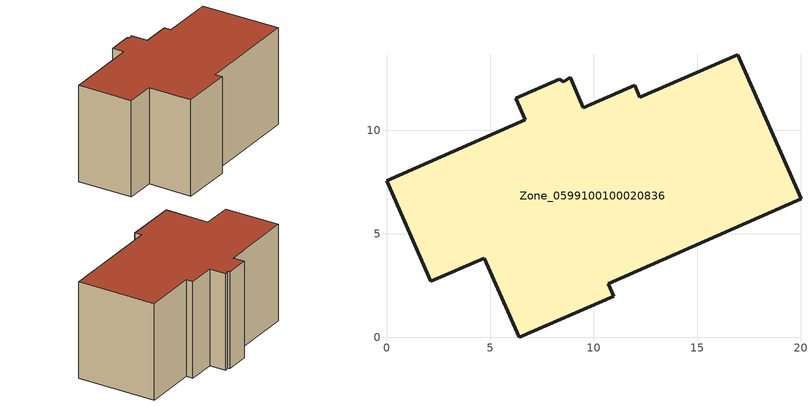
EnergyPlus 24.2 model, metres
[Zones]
Zone_0599100100020836
 floor ground (C_G): 8.33,12.47 8.55,12.35 8.86,12.56 9.5,11.09 11.97,12.17 12.23,11.59 16.95,13.66 20,6.69 10.71,2.6 10.98,1.99 6.41,0 4.72,3.83 2.13,2.71 0,7.57 6.69,10.52 6.24,11.55 z0
 wall outside (C_F): 2.13,2.71 4.72,3.83 6.41,0 10.98,1.99 10.71,2.6 20,6.69 16.95,13.66 12.23,11.59 11.97,12.17 9.5,11.09 8.86,12.56 8.55,12.35 8.33,12.47 6.24,11.55 6.69,10.52 0,7.57 2.13,2.71 z0:9.26
 roof outside (C_R): 8.55,12.35 8.33,12.47 6.24,11.55 6.69,10.52 0,7.57 2.13,2.71 4.72,3.83 6.41,0 10.98,1.99 10.71,2.6 20,6.69 16.95,13.66 12.23,11.59 11.97,12.17 9.5,11.09 8.86,12.56 z9.26
[BUILDING]
Pand.0599100100020836: North Axis=0; Terrain=City; Loads Convergence Tolerance Value=0.04; Temperature Convergence Tolerance Value=0.4; Solar Distribution=FullExterior; Maximum Number of Warmup Days=25; Minimum Number of Warmup Days=1
[Site:Location]
Rotterdam.The.Hague.AP_ZH_NLD Design_Conditions: Latitude=51.96; Longitude=4.45; Time Zone=1; Elevation=-4.5
[SITE:GROUNDTEMPERATURE:BUILDINGSURFACE]
18, 18, 18, 18, 18, 18, 18, 18, 18, 18, 18, 18
[MATERIAL] Thermal Absorptance=0.9; Solar Absorptance=0.7; Visible Absorptance=0.7
Name | Roughness | Thickness | Conductivity | Density | Specific Heat
G.D.2015-2018 | MediumSmooth | 0.15 | 0.0428571 | 540 | 1210
F.D.2015-2018 | Rough | 0.3 | 0.0666667 | 1920 | 840
R.D.2015-2018 | MediumRough | 0.2 | 0.0333333 | 1500 | 1000
[CONSTRUCTION]
C_G: G.D.2015-2018
C_F: F.D.2015-2018
C_R: R.D.2015-2018
[ZONE]
Zone_0599100100020836: Type=1; Multiplier=1; Ceiling Height=Autocalculate; Volume=Autocalculate; Floor Area=autocalculate; Part of Total Floor Area=Yes
[ZONEINFILTRATION:DESIGNFLOWRATE]
Infil_Zone_0599100100020836: Zone or ZoneList or Space or SpaceList=Zone_0599100100020836; Schedule=AlwaysOn; Design Flow Rate Calculation Method=Flow/Area; Flow Rate per Floor Area=0.0021; Constant Term Coefficient=1; Temperature Term Coefficient=0; Velocity Term Coefficient=0; Velocity Squared Term Coefficient=0
[HVACTEMPLATE:ZONE:IDEALLOADSAIRSYSTEM]
Zone_0599100100020836: Maximum Heating Supply Air Temperature=50; Minimum Cooling Supply Air Temperature=13; Maximum Heating Supply Air Humidity Ratio=0.0156; Minimum Cooling Supply Air Humidity Ratio=0.0077; Heating Limit=NoLimit; Cooling Limit=NoLimit; Dehumidification Control Type=ConstantSensibleHeatRatio; Cooling Sensible Heat Ratio=0.7; Dehumidification Setpoint=60; Humidification Control Type=None; Humidification Setpoint=30; Outdoor Air Method=None; Outdoor Air Flow Rate per Person=0.00944; Outdoor Air Flow Rate per Zone Floor Area=0; Outdoor Air Flow Rate per Zone=0; Demand Controlled Ventilation Type=None; Outdoor Air Economizer Type=NoEconomizer; Heat Recovery Type=None; Sensible Heat Recovery Effectiveness=0.7; Latent Heat Recovery Effectiveness=0.65
[ZONECONTROL:THERMOSTAT]
ThermostatControl_Zone_0599100100020836: Zone or ZoneList=Zone_0599100100020836; Control Type Schedule=DualSetpointControlType; Control 1=Thermostat_Zone_0599100100020836; Temperature Difference Between Cutout And Setpoint=0
[THERMOSTATSETPOINT:DUALSETPOINT]
Thermostat_Zone_0599100100020836: Heating Setpoint Temperature Schedule=HeatingSetpoint_Zone_0599100100020836; Cooling Setpoint Temperature Schedule=CoolingSetpoint_Zone_0599100100020836
[SCHEDULE:COMPACT]
HeatingSetpoint_Zone_0599100100020836: Through: 12/31, For: AllDays, Until: 24:00, 21
CoolingSetpoint_Zone_0599100100020836: Through: 12/31, For: AllDays, Until: 24:00, 24
DualSetpointControlType: Through: 12/31, For: AllDays, Until: 24:00, 4
AlwaysOn: Through: 12/31, For: AllDays, Until: 24:00, 1
